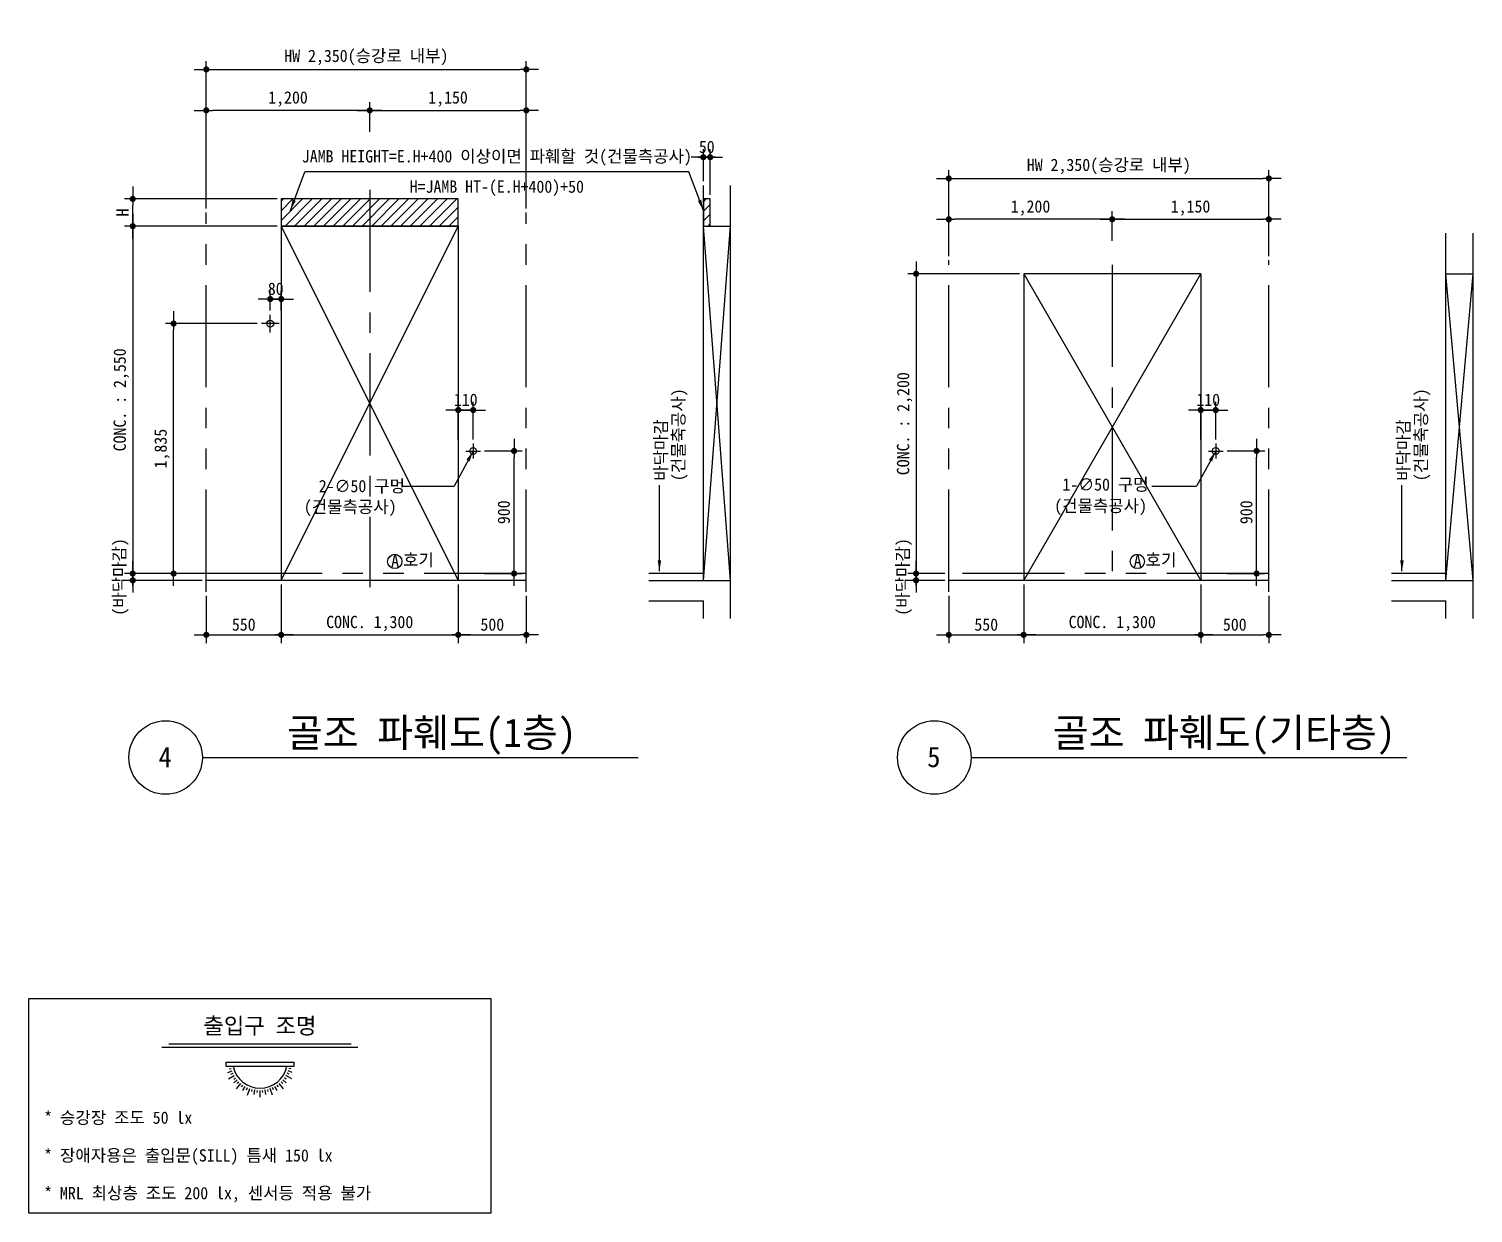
# Model space of a CAD drawing. Extents: x -9109 to 174251, y 57759 to 115528.
# Drawn here: x 75276 to 85881, y 80978 to 89670 of the extents above; entities that cross this region are included whole.
import ezdxf
from ezdxf.enums import TextEntityAlignment as Align

# ---------------------------------------------------------------- set-up
doc = ezdxf.new("R2010")
doc.units = 0
doc.header["$LTSCALE"] = 600
doc.header["$MEASUREMENT"] = 0
doc.linetypes.add('CENTER', pattern=[2, 1.25, -0.25, 0.25, -0.25])
doc.linetypes.add('PHANTOM', pattern=[2.5, 1.25, -0.25, 0.25, -0.25, 0.25, -0.25])
doc.layers.get('0').update_dxf_attribs({"linetype": 'CONTINUOUS'})
for name, color, linetype in [('1', 3, 'CONTINUOUS'), ('3', 1, 'CENTER'), ('4', 6, 'PHANTOM'), ('A-DIMS', 7, 'CONTINUOUS'), ('ZMATERIEL', 7, 'CONTINUOUS')]:
    doc.layers.add(name, color=color, linetype=linetype)
for name, color, linetype, lineweight in [('A-MKXS-LEAD', 7, 'CONTINUOUS', 25), ('A-XXXX-SYMB', 7, 'CONTINUOUS', 25), ('A-XXXX-TABL', 7, 'CONTINUOUS', 25), ('A-XXXX-TXT1', 3, 'CONTINUOUS', 25), ('A-XXXX-TXT2', 3, 'CONTINUOUS', 25)]:
    doc.layers.add(name, color=color, linetype=linetype, lineweight=lineweight)
doc.styles.add('HY울릉도L', font='')
doc.styles.add('OTIS', font='')
doc.styles.add('굴림', font='')
doc.styles.add('돋움', font='')
doc.styles.add('돋움체', font='')
doc.styles.get('HY울릉도L').set_extended_font_data('Dotum')
doc.styles.get('OTIS').set_extended_font_data('Dotum')
doc.styles.get('굴림').set_extended_font_data('Dotum')
doc.styles.get('돋움').set_extended_font_data('DotumChe')
doc.styles.get('돋움체').set_extended_font_data('DotumChe')
doc.dimstyles.new('CDIM', dxfattribs={"dimtxt": 3, "dimasz": 1.5, "dimexe": 2, "dimexo": 1, "dimgap": 1, "dimtad": 1, "dimdec": 0, "dimrnd": 0.5, "dimzin": 0, "dimdsep": 32, "dimlunit": 6, "dimtxsty": 'HY울릉도L', "dimblk1": '_CIDOT', "dimblk2": '_CIDOT', "dimsah": 1, "dimcen": 5.5, "dimclrd": 2, "dimclre": 2, "dimclrt": 7, "dimadec": 0, "dimazin": 0, "dimtfac": 1, "dimtdec": 0, "dimtix": 1, "dimtmove": 2, "dimatfit": 1, "dimldrblk": '_CIDOT', "dimfxl": 1, "dimtolj": 1, "dimtzin": 0, "dimlwd": -1, "dimarcsym": 0})
doc.dimstyles.new('OTIS', dxfattribs={"dimscale": 100, "dimtxt": 2.25, "dimasz": 2, "dimexe": 0.8, "dimexo": 0.8, "dimgap": 0.7, "dimtad": 1, "dimdsep": 46, "dimtxsty": '굴림', "dimblk": 'DOT', "dimcen": 0, "dimclrd": 3, "dimclre": 3, "dimclrt": 3, "dimadec": 0, "dimazin": 0, "dimtfac": 1, "dimtmove": 0, "dimatfit": 3, "dimfxl": 1, "dimtolj": 1, "dimarcsym": 0})

# ---------------------------------------------------------------- blocks, each defined once
blk = doc.blocks.new('_CIDOT')
at = {"color": 0, "linetype": 'ByBlock'}
blk.add_line((2, 0), (-1, 0), dxfattribs=at)
at = {"color": 0, "linetype": 'ByBlock', "const_width": 0.5}
blk.add_lwpolyline([(-0.25, 0, 1), (0.25, 0, 1)], format="xyb", close=True, dxfattribs=at)
blk = doc.blocks.new('*D88')
at = {"layer": 'A-DIMS', "lineweight": -2, "transparency": 16777216}
for p, q in [((77099, 88222), (75979, 88222)), ((76549, 85672), (75979, 85672))]:
    blk.add_line(p, q, dxfattribs=at)
at = {"layer": 'A-DIMS', "transparency": 16777216}
blk.add_line((76039, 88177), (76039, 85717), dxfattribs=at)
at = {"layer": 'A-DIMS', "transparency": 16777216, "xscale": 45, "yscale": 45, "zscale": 45}
for p, rotation in [((76039, 88222), 90), ((76039, 85672), 270)]:
    blk.add_blockref('_CIDOT', p, dxfattribs=dict(at, rotation=rotation))
at = {"layer": 'A-DIMS', "color": 3, "transparency": 16777216, "insert": (75955, 86947), "char_height": 90, "attachment_point": 5, "rotation": 90, "style": '돋움체'}
blk.add_mtext('\\A1;CONC. : 2,550', dxfattribs=at)
blk = doc.blocks.new('*D131')
at = {"layer": 'A-DIMS', "lineweight": -2, "transparency": 16777216}
for p, q in [((77129, 85592), (77129, 85162)), ((78429, 85592), (78429, 85162))]:
    blk.add_line(p, q, dxfattribs=at)
at = {"layer": 'A-DIMS', "transparency": 16777216}
blk.add_line((77174, 85222), (78384, 85222), dxfattribs=at)
at = {"layer": 'A-DIMS', "transparency": 16777216, "xscale": 45, "yscale": 45, "zscale": 45, "rotation": 180}
blk.add_blockref('_CIDOT', (77129, 85222), dxfattribs=at)
at = {"layer": 'A-DIMS', "transparency": 16777216, "xscale": 45, "yscale": 45, "zscale": 45}
blk.add_blockref('_CIDOT', (78429, 85222), dxfattribs=at)
at = {"layer": 'A-DIMS', "color": 3, "transparency": 16777216, "insert": (77779, 85305), "char_height": 90, "attachment_point": 5, "style": '돋움체'}
blk.add_mtext('\\A1;CONC. 1,300', dxfattribs=at)
blk = doc.blocks.new('*D135')
at = {"layer": 'A-DIMS', "lineweight": -2, "transparency": 16777216}
for p, q in [((76579, 88352), (76579, 89132)), ((77779, 88915), (77779, 89132))]:
    blk.add_line(p, q, dxfattribs=at)
at = {"layer": 'A-DIMS', "transparency": 16777216}
blk.add_line((77734, 89072), (76624, 89072), dxfattribs=at)
at = {"layer": 'A-DIMS', "transparency": 16777216, "xscale": 45, "yscale": 45, "zscale": 45, "rotation": 180}
blk.add_blockref('_CIDOT', (76579, 89072), dxfattribs=at)
at = {"layer": 'A-DIMS', "transparency": 16777216, "xscale": 45, "yscale": 45, "zscale": 45}
blk.add_blockref('_CIDOT', (77779, 89072), dxfattribs=at)
at = {"layer": 'A-DIMS', "color": 3, "transparency": 16777216, "insert": (77179, 89155), "char_height": 90, "attachment_point": 5, "style": '돋움체'}
blk.add_mtext('\\A1;1,200', dxfattribs=at)
blk = doc.blocks.new('*D136')
at = {"layer": 'A-DIMS', "lineweight": -2, "transparency": 16777216}
for p, q in [((77779, 88915), (77779, 89132)), ((78929, 88352), (78929, 89132))]:
    blk.add_line(p, q, dxfattribs=at)
at = {"layer": 'A-DIMS', "transparency": 16777216}
blk.add_line((77824, 89072), (78884, 89072), dxfattribs=at)
at = {"layer": 'A-DIMS', "transparency": 16777216, "xscale": 45, "yscale": 45, "zscale": 45, "rotation": 180}
blk.add_blockref('_CIDOT', (77779, 89072), dxfattribs=at)
at = {"layer": 'A-DIMS', "transparency": 16777216, "xscale": 45, "yscale": 45, "zscale": 45}
blk.add_blockref('_CIDOT', (78929, 89072), dxfattribs=at)
at = {"layer": 'A-DIMS', "color": 3, "transparency": 16777216, "insert": (78354, 89155), "char_height": 90, "attachment_point": 5, "style": '돋움체'}
blk.add_mtext('\\A1;1,150', dxfattribs=at)
blk = doc.blocks.new('*D137')
at = {"layer": 'A-DIMS', "lineweight": -2, "transparency": 16777216}
for p, q in [((76579, 88352), (76579, 89432)), ((78929, 88352), (78929, 89432))]:
    blk.add_line(p, q, dxfattribs=at)
at = {"layer": 'A-DIMS', "transparency": 16777216}
blk.add_line((76624, 89372), (78884, 89372), dxfattribs=at)
at = {"layer": 'A-DIMS', "transparency": 16777216, "xscale": 45, "yscale": 45, "zscale": 45, "rotation": 180}
blk.add_blockref('_CIDOT', (76579, 89372), dxfattribs=at)
at = {"layer": 'A-DIMS', "transparency": 16777216, "xscale": 45, "yscale": 45, "zscale": 45}
blk.add_blockref('_CIDOT', (78929, 89372), dxfattribs=at)
at = {"layer": 'A-DIMS', "color": 3, "transparency": 16777216, "insert": (77754, 89460), "char_height": 90, "attachment_point": 5, "style": '돋움체'}
blk.add_mtext('\\A1;HW 2,350(승강로 내부)', dxfattribs=at)
blk = doc.blocks.new('*D138')
at = {"layer": 'A-DIMS', "lineweight": -2, "transparency": 16777216}
for p, q in [((77129, 85592), (77129, 85162)), ((76579, 85509), (76579, 85162))]:
    blk.add_line(p, q, dxfattribs=at)
at = {"layer": 'A-DIMS', "transparency": 16777216}
blk.add_line((76624, 85222), (77084, 85222), dxfattribs=at)
at = {"layer": 'A-DIMS', "transparency": 16777216, "xscale": 45, "yscale": 45, "zscale": 45, "rotation": 180}
blk.add_blockref('_CIDOT', (76579, 85222), dxfattribs=at)
at = {"layer": 'A-DIMS', "transparency": 16777216, "xscale": 45, "yscale": 45, "zscale": 45}
blk.add_blockref('_CIDOT', (77129, 85222), dxfattribs=at)
at = {"layer": 'A-DIMS', "color": 3, "transparency": 16777216, "insert": (76854, 85297), "char_height": 90, "attachment_point": 5, "style": '돋움체'}
blk.add_mtext('\\A1;550', dxfattribs=at)
blk = doc.blocks.new('*D139')
at = {"layer": 'A-DIMS', "lineweight": -2, "transparency": 16777216}
for p, q in [((78429, 85592), (78429, 85162)), ((78929, 85509), (78929, 85162))]:
    blk.add_line(p, q, dxfattribs=at)
at = {"layer": 'A-DIMS', "transparency": 16777216}
blk.add_line((78474, 85222), (78884, 85222), dxfattribs=at)
at = {"layer": 'A-DIMS', "transparency": 16777216, "xscale": 45, "yscale": 45, "zscale": 45, "rotation": 180}
blk.add_blockref('_CIDOT', (78429, 85222), dxfattribs=at)
at = {"layer": 'A-DIMS', "transparency": 16777216, "xscale": 45, "yscale": 45, "zscale": 45}
blk.add_blockref('_CIDOT', (78929, 85222), dxfattribs=at)
at = {"layer": 'A-DIMS', "color": 3, "transparency": 16777216, "insert": (78679, 85297), "char_height": 90, "attachment_point": 5, "style": '돋움체'}
blk.add_mtext('\\A1;500', dxfattribs=at)
blk = doc.blocks.new('*D146')
at = {"layer": 'A-DIMS', "lineweight": -2, "transparency": 16777216}
for p, q in [((78623, 86572), (78899, 86572)), ((78623, 85672), (78899, 85672))]:
    blk.add_line(p, q, dxfattribs=at)
at = {"layer": 'A-DIMS', "transparency": 16777216}
blk.add_line((78839, 85717), (78839, 86527), dxfattribs=at)
at = {"layer": 'A-DIMS', "transparency": 16777216, "xscale": 45, "yscale": 45, "zscale": 45}
for p, rotation in [((78839, 86572), 90), ((78839, 85672), 270)]:
    blk.add_blockref('_CIDOT', p, dxfattribs=dict(at, rotation=rotation))
at = {"layer": 'A-DIMS', "color": 3, "transparency": 16777216, "insert": (78764, 86122), "char_height": 90, "attachment_point": 5, "rotation": 90, "style": '돋움체'}
blk.add_mtext('\\A1;900', dxfattribs=at)
blk = doc.blocks.new('*D147')
at = {"layer": 'A-DIMS', "transparency": 16777216}
for p, q in [((78384, 86872), (78339, 86872)), ((78429, 86872), (78539, 86872)), ((78584, 86872), (78629, 86872))]:
    blk.add_line(p, q, dxfattribs=at)
at = {"layer": 'A-DIMS', "lineweight": -2, "transparency": 16777216}
for p, q in [((78429, 86656), (78429, 86932)), ((78539, 86656), (78539, 86932))]:
    blk.add_line(p, q, dxfattribs=at)
at = {"layer": 'A-DIMS', "transparency": 16777216, "xscale": 45, "yscale": 45, "zscale": 45}
blk.add_blockref('_CIDOT', (78429, 86872), dxfattribs=at)
at = {"layer": 'A-DIMS', "transparency": 16777216, "xscale": 45, "yscale": 45, "zscale": 45, "rotation": 180}
blk.add_blockref('_CIDOT', (78539, 86872), dxfattribs=at)
at = {"layer": 'A-DIMS', "color": 3, "transparency": 16777216, "insert": (78484, 86947), "char_height": 90, "attachment_point": 5, "style": '돋움체'}
blk.add_mtext('\\A1;110', dxfattribs=at)
blk = doc.blocks.new('*D150')
at = {"layer": 'A-DIMS', "transparency": 16777216}
for p, q in [((76039, 85717), (76039, 85762)), ((76039, 85672), (76039, 85622)), ((76039, 85577), (76039, 85532))]:
    blk.add_line(p, q, dxfattribs=at)
at = {"layer": 'A-DIMS', "lineweight": -2, "transparency": 16777216}
for p, q in [((76549, 85672), (75979, 85672)), ((76549, 85622), (75979, 85622))]:
    blk.add_line(p, q, dxfattribs=at)
at = {"layer": 'A-DIMS', "transparency": 16777216, "xscale": 45, "yscale": 45, "zscale": 45}
for p, rotation in [((76039, 85672), 270), ((76039, 85622), 90)]:
    blk.add_blockref('_CIDOT', p, dxfattribs=dict(at, rotation=rotation))
at = {"layer": 'A-DIMS', "color": 3, "transparency": 16777216, "insert": (75952, 85647), "char_height": 90, "attachment_point": 5, "rotation": 90, "style": '돋움체'}
blk.add_mtext('\\A1;(바닥마감)', dxfattribs=at)
blk = doc.blocks.new('*D153')
at = {"layer": 'A-DIMS', "lineweight": -2, "transparency": 16777216}
for p, q in [((76953, 87507), (76279, 87507)), ((76945, 85672), (76279, 85672))]:
    blk.add_line(p, q, dxfattribs=at)
at = {"layer": 'A-DIMS', "transparency": 16777216}
blk.add_line((76339, 85717), (76339, 87462), dxfattribs=at)
at = {"layer": 'A-DIMS', "transparency": 16777216, "xscale": 45, "yscale": 45, "zscale": 45}
for p, rotation in [((76339, 87507), 90), ((76339, 85672), 270)]:
    blk.add_blockref('_CIDOT', p, dxfattribs=dict(at, rotation=rotation))
at = {"layer": 'A-DIMS', "color": 3, "transparency": 16777216, "insert": (76255, 86589), "char_height": 90, "attachment_point": 5, "rotation": 90, "style": '돋움체'}
blk.add_mtext('\\A1;1,835', dxfattribs=at)
blk = doc.blocks.new('*D154')
at = {"layer": 'A-DIMS', "lineweight": -2, "transparency": 16777216}
for p, q in [((77049, 87602), (77049, 87747)), ((77129, 87602), (77129, 87747))]:
    blk.add_line(p, q, dxfattribs=at)
at = {"layer": 'A-DIMS', "transparency": 16777216}
for p, q in [((77004, 87687), (76959, 87687)), ((77129, 87687), (77049, 87687)), ((77174, 87687), (77219, 87687))]:
    blk.add_line(p, q, dxfattribs=at)
at = {"layer": 'A-DIMS', "transparency": 16777216, "xscale": 45, "yscale": 45, "zscale": 45}
blk.add_blockref('_CIDOT', (77049, 87687), dxfattribs=at)
at = {"layer": 'A-DIMS', "transparency": 16777216, "xscale": 45, "yscale": 45, "zscale": 45, "rotation": 180}
blk.add_blockref('_CIDOT', (77129, 87687), dxfattribs=at)
at = {"layer": 'A-DIMS', "color": 3, "transparency": 16777216, "insert": (77089, 87762), "char_height": 90, "attachment_point": 5, "style": '돋움체'}
blk.add_mtext('\\A1;80', dxfattribs=at)
blk = doc.blocks.new('*D156')
at = {"layer": 'A-DIMS', "lineweight": -2, "transparency": 16777216}
for p, q in [((82551, 87872), (81731, 87872)), ((82001, 85672), (81731, 85672))]:
    blk.add_line(p, q, dxfattribs=at)
at = {"layer": 'A-DIMS', "transparency": 16777216}
blk.add_line((81791, 87827), (81791, 85717), dxfattribs=at)
at = {"layer": 'A-DIMS', "transparency": 16777216, "xscale": 45, "yscale": 45, "zscale": 45}
for p, rotation in [((81791, 87872), 90), ((81791, 85672), 270)]:
    blk.add_blockref('_CIDOT', p, dxfattribs=dict(at, rotation=rotation))
at = {"layer": 'A-DIMS', "color": 3, "transparency": 16777216, "insert": (81707, 86772), "char_height": 90, "attachment_point": 5, "rotation": 90, "style": '돋움체'}
blk.add_mtext('\\A1;CONC. : 2,200', dxfattribs=at)
blk = doc.blocks.new('*D104')
at = {"layer": 'A-DIMS', "lineweight": -2, "transparency": 16777216}
for p, q in [((82581, 85592), (82581, 85162)), ((83881, 85592), (83881, 85162))]:
    blk.add_line(p, q, dxfattribs=at)
at = {"layer": 'A-DIMS', "transparency": 16777216}
blk.add_line((82626, 85222), (83836, 85222), dxfattribs=at)
at = {"layer": 'A-DIMS', "transparency": 16777216, "xscale": 45, "yscale": 45, "zscale": 45, "rotation": 180}
blk.add_blockref('_CIDOT', (82581, 85222), dxfattribs=at)
at = {"layer": 'A-DIMS', "transparency": 16777216, "xscale": 45, "yscale": 45, "zscale": 45}
blk.add_blockref('_CIDOT', (83881, 85222), dxfattribs=at)
at = {"layer": 'A-DIMS', "color": 3, "transparency": 16777216, "insert": (83231, 85305), "char_height": 90, "attachment_point": 5, "style": '돋움체'}
blk.add_mtext('\\A1;CONC. 1,300', dxfattribs=at)
blk = doc.blocks.new('*D108')
at = {"layer": 'A-DIMS', "lineweight": -2, "transparency": 16777216}
for p, q in [((82031, 88002), (82031, 88332)), ((83231, 88115), (83231, 88332))]:
    blk.add_line(p, q, dxfattribs=at)
at = {"layer": 'A-DIMS', "transparency": 16777216}
blk.add_line((83186, 88272), (82076, 88272), dxfattribs=at)
at = {"layer": 'A-DIMS', "transparency": 16777216, "xscale": 45, "yscale": 45, "zscale": 45, "rotation": 180}
blk.add_blockref('_CIDOT', (82031, 88272), dxfattribs=at)
at = {"layer": 'A-DIMS', "transparency": 16777216, "xscale": 45, "yscale": 45, "zscale": 45}
blk.add_blockref('_CIDOT', (83231, 88272), dxfattribs=at)
at = {"layer": 'A-DIMS', "color": 3, "transparency": 16777216, "insert": (82631, 88355), "char_height": 90, "attachment_point": 5, "style": '돋움체'}
blk.add_mtext('\\A1;1,200', dxfattribs=at)
blk = doc.blocks.new('*D109')
at = {"layer": 'A-DIMS', "lineweight": -2, "transparency": 16777216}
for p, q in [((83231, 88115), (83231, 88332)), ((84381, 88002), (84381, 88332))]:
    blk.add_line(p, q, dxfattribs=at)
at = {"layer": 'A-DIMS', "transparency": 16777216}
blk.add_line((83276, 88272), (84336, 88272), dxfattribs=at)
at = {"layer": 'A-DIMS', "transparency": 16777216, "xscale": 45, "yscale": 45, "zscale": 45, "rotation": 180}
blk.add_blockref('_CIDOT', (83231, 88272), dxfattribs=at)
at = {"layer": 'A-DIMS', "transparency": 16777216, "xscale": 45, "yscale": 45, "zscale": 45}
blk.add_blockref('_CIDOT', (84381, 88272), dxfattribs=at)
at = {"layer": 'A-DIMS', "color": 3, "transparency": 16777216, "insert": (83806, 88355), "char_height": 90, "attachment_point": 5, "style": '돋움체'}
blk.add_mtext('\\A1;1,150', dxfattribs=at)
blk = doc.blocks.new('*D110')
at = {"layer": 'A-DIMS', "lineweight": -2, "transparency": 16777216}
for p, q in [((82031, 88002), (82031, 88632)), ((84381, 88002), (84381, 88632))]:
    blk.add_line(p, q, dxfattribs=at)
at = {"layer": 'A-DIMS', "transparency": 16777216}
blk.add_line((82076, 88572), (84336, 88572), dxfattribs=at)
at = {"layer": 'A-DIMS', "transparency": 16777216, "xscale": 45, "yscale": 45, "zscale": 45, "rotation": 180}
blk.add_blockref('_CIDOT', (82031, 88572), dxfattribs=at)
at = {"layer": 'A-DIMS', "transparency": 16777216, "xscale": 45, "yscale": 45, "zscale": 45}
blk.add_blockref('_CIDOT', (84381, 88572), dxfattribs=at)
at = {"layer": 'A-DIMS', "color": 3, "transparency": 16777216, "insert": (83206, 88660), "char_height": 90, "attachment_point": 5, "style": '돋움체'}
blk.add_mtext('\\A1;HW 2,350(승강로 내부)', dxfattribs=at)
blk = doc.blocks.new('*D111')
at = {"layer": 'A-DIMS', "lineweight": -2, "transparency": 16777216}
for p, q in [((82581, 85592), (82581, 85162)), ((82031, 85509), (82031, 85162))]:
    blk.add_line(p, q, dxfattribs=at)
at = {"layer": 'A-DIMS', "transparency": 16777216}
blk.add_line((82076, 85222), (82536, 85222), dxfattribs=at)
at = {"layer": 'A-DIMS', "transparency": 16777216, "xscale": 45, "yscale": 45, "zscale": 45, "rotation": 180}
blk.add_blockref('_CIDOT', (82031, 85222), dxfattribs=at)
at = {"layer": 'A-DIMS', "transparency": 16777216, "xscale": 45, "yscale": 45, "zscale": 45}
blk.add_blockref('_CIDOT', (82581, 85222), dxfattribs=at)
at = {"layer": 'A-DIMS', "color": 3, "transparency": 16777216, "insert": (82306, 85297), "char_height": 90, "attachment_point": 5, "style": '돋움체'}
blk.add_mtext('\\A1;550', dxfattribs=at)
blk = doc.blocks.new('*D112')
at = {"layer": 'A-DIMS', "lineweight": -2, "transparency": 16777216}
for p, q in [((83881, 85592), (83881, 85162)), ((84381, 85509), (84381, 85162))]:
    blk.add_line(p, q, dxfattribs=at)
at = {"layer": 'A-DIMS', "transparency": 16777216}
blk.add_line((83926, 85222), (84336, 85222), dxfattribs=at)
at = {"layer": 'A-DIMS', "transparency": 16777216, "xscale": 45, "yscale": 45, "zscale": 45, "rotation": 180}
blk.add_blockref('_CIDOT', (83881, 85222), dxfattribs=at)
at = {"layer": 'A-DIMS', "transparency": 16777216, "xscale": 45, "yscale": 45, "zscale": 45}
blk.add_blockref('_CIDOT', (84381, 85222), dxfattribs=at)
at = {"layer": 'A-DIMS', "color": 3, "transparency": 16777216, "insert": (84131, 85297), "char_height": 90, "attachment_point": 5, "style": '돋움체'}
blk.add_mtext('\\A1;500', dxfattribs=at)
blk = doc.blocks.new('*D118')
at = {"layer": 'A-DIMS', "lineweight": -2, "transparency": 16777216}
for p, q in [((84075, 86572), (84351, 86572)), ((84075, 85672), (84351, 85672))]:
    blk.add_line(p, q, dxfattribs=at)
at = {"layer": 'A-DIMS', "transparency": 16777216}
blk.add_line((84291, 85717), (84291, 86527), dxfattribs=at)
at = {"layer": 'A-DIMS', "transparency": 16777216, "xscale": 45, "yscale": 45, "zscale": 45}
for p, rotation in [((84291, 86572), 90), ((84291, 85672), 270)]:
    blk.add_blockref('_CIDOT', p, dxfattribs=dict(at, rotation=rotation))
at = {"layer": 'A-DIMS', "color": 3, "transparency": 16777216, "insert": (84216, 86122), "char_height": 90, "attachment_point": 5, "rotation": 90, "style": '돋움체'}
blk.add_mtext('\\A1;900', dxfattribs=at)
blk = doc.blocks.new('*D119')
at = {"layer": 'A-DIMS', "transparency": 16777216}
for p, q in [((83836, 86872), (83791, 86872)), ((83881, 86872), (83991, 86872)), ((84036, 86872), (84081, 86872))]:
    blk.add_line(p, q, dxfattribs=at)
at = {"layer": 'A-DIMS', "lineweight": -2, "transparency": 16777216}
for p, q in [((83881, 86656), (83881, 86932)), ((83991, 86656), (83991, 86932))]:
    blk.add_line(p, q, dxfattribs=at)
at = {"layer": 'A-DIMS', "transparency": 16777216, "xscale": 45, "yscale": 45, "zscale": 45}
blk.add_blockref('_CIDOT', (83881, 86872), dxfattribs=at)
at = {"layer": 'A-DIMS', "transparency": 16777216, "xscale": 45, "yscale": 45, "zscale": 45, "rotation": 180}
blk.add_blockref('_CIDOT', (83991, 86872), dxfattribs=at)
at = {"layer": 'A-DIMS', "color": 3, "transparency": 16777216, "insert": (83936, 86947), "char_height": 90, "attachment_point": 5, "style": '돋움체'}
blk.add_mtext('\\A1;110', dxfattribs=at)
blk = doc.blocks.new('*D121')
at = {"layer": 'A-DIMS', "transparency": 16777216}
for p, q in [((81791, 85717), (81791, 85762)), ((81791, 85672), (81791, 85622)), ((81791, 85577), (81791, 85532))]:
    blk.add_line(p, q, dxfattribs=at)
at = {"layer": 'A-DIMS', "lineweight": -2, "transparency": 16777216}
for p, q in [((82001, 85672), (81731, 85672)), ((82001, 85622), (81731, 85622))]:
    blk.add_line(p, q, dxfattribs=at)
at = {"layer": 'A-DIMS', "transparency": 16777216, "xscale": 45, "yscale": 45, "zscale": 45}
for p, rotation in [((81791, 85672), 270), ((81791, 85622), 90)]:
    blk.add_blockref('_CIDOT', p, dxfattribs=dict(at, rotation=rotation))
at = {"layer": 'A-DIMS', "color": 3, "transparency": 16777216, "insert": (81704, 85647), "char_height": 90, "attachment_point": 5, "rotation": 90, "style": '돋움체'}
blk.add_mtext('\\A1;(바닥마감)', dxfattribs=at)
blk = doc.blocks.new('*D124')
at = {"layer": 'A-DIMS', "lineweight": -2, "transparency": 16777216}
for p, q in [((80229, 88552), (80229, 88788)), ((80279, 88452), (80279, 88788))]:
    blk.add_line(p, q, dxfattribs=at)
at = {"layer": 'A-DIMS', "transparency": 16777216}
for p, q in [((80184, 88728), (80139, 88728)), ((80229, 88728), (80279, 88728)), ((80324, 88728), (80369, 88728))]:
    blk.add_line(p, q, dxfattribs=at)
at = {"layer": 'A-DIMS', "transparency": 16777216, "xscale": 45, "yscale": 45, "zscale": 45}
blk.add_blockref('_CIDOT', (80229, 88728), dxfattribs=at)
at = {"layer": 'A-DIMS', "transparency": 16777216, "xscale": 45, "yscale": 45, "zscale": 45, "rotation": 180}
blk.add_blockref('_CIDOT', (80279, 88728), dxfattribs=at)
at = {"layer": 'A-DIMS', "color": 3, "transparency": 16777216, "insert": (80254, 88803), "char_height": 90, "attachment_point": 5, "style": '돋움체'}
blk.add_mtext('\\A1;50', dxfattribs=at)
blk = doc.blocks.new('*D125')
at = {"layer": 'A-DIMS', "lineweight": -2, "transparency": 16777216}
for p, q in [((77099, 88422), (75979, 88422)), ((77099, 88222), (75979, 88222))]:
    blk.add_line(p, q, dxfattribs=at)
at = {"layer": 'A-DIMS', "transparency": 16777216}
blk.add_line((76039, 88267), (76039, 88377), dxfattribs=at)
at = {"layer": 'A-DIMS', "transparency": 16777216, "xscale": 45, "yscale": 45, "zscale": 45}
for p, rotation in [((76039, 88422), 90), ((76039, 88222), 270)]:
    blk.add_blockref('_CIDOT', p, dxfattribs=dict(at, rotation=rotation))
at = {"layer": 'A-DIMS', "color": 3, "transparency": 16777216, "insert": (75964, 88322), "char_height": 90, "attachment_point": 5, "rotation": 90, "style": '돋움체'}
blk.add_mtext('\\A1;H', dxfattribs=at)

msp = doc.modelspace()

# ---------------------------------------------------------------- hatches: boundary and pattern name
at = {"layer": '1'}
h = msp.add_hatch(dxfattribs=at)
h.set_pattern_fill('ANSI31', color=256, scale=400, style=0)
h.set_pattern_definition([(45, (72376.38, 82521.545), (-35.35534, 35.35534), [])])
h.paths.add_polyline_path([(78428.7, 88221.5), (78428.7, 88421.5), (77778.7, 88421.5), (77778.7, 88221.5)])
h.paths.add_polyline_path([(77128.7, 88421.5), (77128.7, 88221.5), (77778.7, 88221.5), (77778.7, 88421.5)])
h = msp.add_hatch(dxfattribs=at)
h.set_pattern_fill('ANSI31', color=256, scale=400, style=0)
h.set_pattern_definition([(45, (68446.256, 79447.58), (-35.35534, 35.35534), [])])
h.paths.add_polyline_path([(80278.7, 88421.5), (80228.7, 88421.5), (80228.7, 88221.5), (80278.7, 88221.5)])

# ---------------------------------------------------------------- linework, layer by layer
for p, q in [((80228.7, 85621.5), (80228.7, 88521.5)), ((80428.7, 85621.5), (80428.7, 88521.5)), ((77128.7, 88221.5), (77128.7, 85621.5)), ((78428.7, 88221.5), (77128.7, 88221.5)), ((78428.7, 88221.5), (78428.7, 85621.5)), ((80228.7, 88221.5), (80428.7, 88221.5)), ((85681, 85621.5), (85681, 88171.5)), ((85881, 85621.5), (85881, 88171.5)), ((82581, 87871.5), (82581, 85621.5)), ((83881, 87871.5), (82581, 87871.5)), ((83881, 87871.5), (83881, 85621.5)), ((85681, 87871.5), (85881, 87871.5)), ((78928.7, 85621.5), (76578.7, 85621.5)), ((79828.7, 85621.5), (80428.7, 85621.5)), ((80428.7, 85341.5), (80428.7, 85621.5)), ((84381, 85621.5), (82031, 85621.5)), ((85281, 85621.5), (85881, 85621.5)), ((85881, 85341.5), (85881, 85621.5)), ((79828.7, 85471.5), (80228.7, 85471.5)), ((80228.7, 85341.5), (80228.7, 85471.5)), ((85281, 85471.5), (85681, 85471.5)), ((85681, 85341.5), (85681, 85471.5))]:
    msp.add_line(p, q)
for points in [[(77128.7, 88221.5), (78428.7, 88221.5), (78428.7, 88421.5), (77128.7, 88421.5)], [(80278.7, 88421.5), (80228.7, 88421.5), (80228.7, 88221.5), (80278.7, 88221.5)]]:
    msp.add_lwpolyline(points, close=True)
msp.add_circle((77048.7, 87506.5), 25)
at = {"ltscale": 5}
for centre in [(78538.7, 86571.5), (83991, 86571.5)]:
    msp.add_circle(centre, 25, dxfattribs=at)
at = {"layer": '1'}
for p, q in [((77128.7, 85621.5), (78428.7, 88221.5)), ((77128.7, 88221.5), (78428.7, 85621.5)), ((80228.7, 85621.5), (80428.7, 88221.5)), ((80428.7, 85621.5), (80228.7, 88221.5)), ((82581, 85621.5), (83881, 87871.5)), ((82581, 87871.5), (83881, 85621.5)), ((85681, 85621.5), (85881, 87871.5)), ((85881, 85621.5), (85681, 87871.5)), ((76253.5, 82195), (77691.9, 82195)), ((76303.5, 82220), (77641.9, 82220)), ((76723.9, 82084.3), (77221.6, 82084.3)), ((76723.9, 82054.7), (76723.9, 82084.3)), ((77221.6, 82084.3), (77221.6, 82054.7)), ((77221.6, 82054.7), (76723.9, 82054.7)), ((76736.9, 82010.3), (76768.2, 82021.7)), ((76741, 81962.2), (76784.3, 81987.2)), ((76746.4, 82035.6), (76762.5, 82039.9)), ((76760.4, 81997), (76775.5, 82004.1)), ((77206.2, 81962.2), (77162.9, 81987.2)), ((77186.8, 81997), (77171.7, 82004.1)), ((77210.3, 82010.3), (77179, 82021.7)), ((77200.8, 82035.6), (77184.7, 82039.9)), ((76780.7, 81934.5), (76806.2, 81956)), ((76780.9, 81961.5), (76794.6, 81971.1)), ((76801, 81890.7), (76833.1, 81929)), ((76807.3, 81930.1), (76819.1, 81941.9)), ((76838.7, 81903.8), (76848.3, 81917.4)), ((76847.7, 81878.3), (76864.3, 81907.2)), ((76874.2, 81883.3), (76881.2, 81898.4)), ((76881.8, 81844.1), (76898.9, 81891.1)), ((76912.7, 81869.2), (76917, 81885.3)), ((76929.9, 81848.4), (76935.7, 81881.2)), ((76953.1, 81862.1), (76954.6, 81878.7)), ((76973.6, 81827.9), (76973.6, 81877.9)), ((76973.6, 81827.9), (76973.6, 81877.9)), ((76994.1, 81862.1), (76992.7, 81878.7)), ((77017.3, 81848.4), (77011.6, 81881.2)), ((77034.5, 81869.2), (77030.2, 81885.3)), ((77065.5, 81844.1), (77048.4, 81891.1)), ((77073, 81883.3), (77066, 81898.4)), ((77099.5, 81878.3), (77082.9, 81907.2)), ((77108.5, 81903.8), (77099, 81917.4)), ((77146.2, 81890.7), (77114.1, 81929)), ((77139.9, 81930.1), (77128.1, 81941.9)), ((77166.6, 81934.5), (77141, 81956)), ((77166.3, 81961.5), (77152.6, 81971.1))]:
    msp.add_line(p, q, dxfattribs=at)
for centre in [(77963.2, 85760.7), (83415.4, 85760.7)]:
    msp.add_circle(centre, 52.5, dxfattribs=at)
msp.add_arc((76973.6, 82096.4), 201.9, 191.93199, 348.06801, dxfattribs=at)
at = {"layer": '3'}
for p, q in [((77778.7, 88488.6), (77778.7, 85571.5)), ((83231, 87938.6), (83231, 85571.5)), ((77114.2, 87506.5), (76983.3, 87506.5)), ((77048.7, 87441.1), (77048.7, 87572))]:
    msp.add_line(p, q, dxfattribs=at)
at = {"layer": '3', "ltscale": 5}
for p, q in [((78538.7, 86625.5), (78538.7, 86517.5)), ((83991, 86625.5), (83991, 86517.5))]:
    msp.add_line(p, q, dxfattribs=at)
at = {"layer": '4'}
for p, q in [((76578.7, 85539), (76578.7, 88321.5)), ((78928.7, 85539), (78928.7, 88321.5)), ((82031, 85539), (82031, 87971.5)), ((84381, 85539), (84381, 87971.5)), ((78928.7, 85671.5), (76578.7, 85671.5)), ((80228.7, 85671.5), (79828.7, 85671.5)), ((84381, 85671.5), (82031, 85671.5)), ((85681, 85671.5), (85281, 85671.5))]:
    msp.add_line(p, q, dxfattribs=at)
at = {"layer": 'A-MKXS-LEAD'}
for p, q in [((80122.9, 88619.8), (77302.1, 88619.8)), ((78025.2, 86313.8), (78398.8, 86313.8)), ((83522.4, 86313.8), (83851, 86313.8))]:
    msp.add_line(p, q, dxfattribs=at)
at = {"layer": 'A-XXXX-SYMB'}
for p, q in [((76550.5, 84321.5), (79751.2, 84321.5)), ((82194.7, 84321.5), (85395.4, 84321.5))]:
    msp.add_line(p, q, dxfattribs=at)
for centre in [(76280.5, 84321.5), (81924.7, 84321.5)]:
    msp.add_circle(centre, 270, dxfattribs=at)
at = {"layer": 'A-XXXX-TABL'}
msp.add_lwpolyline([(75276.4, 82552.3), (78669.1, 82552.3), (78669.1, 80977.6), (75276.4, 80977.6)], close=True, dxfattribs=at)
at = {"layer": 'ZMATERIEL', "color": 1, "linetype": 'CENTER', "ltscale": 150}
for p, q in [((78484.7, 86571.5), (78592.7, 86571.5)), ((83937, 86571.5), (84045, 86571.5))]:
    msp.add_line(p, q, dxfattribs=at)

# ---------------------------------------------------------------- texts
at = {"layer": 'A-XXXX-TXT1', "style": '돋움체'}
for s, p in [('골조 파훼도(1층)', (79295.6, 84335.1)), ('골조 파훼도(기타층)', (85309.6, 84335.1))]:
    msp.add_text(s, height=210, dxfattribs=at).set_placement(p, align=Align.BOTTOM_RIGHT)
for s, p in [('4', (76277, 84324.7)), ('5', (81921.2, 84324.7))]:
    msp.add_text(s, height=150, dxfattribs=at).set_placement(p, align=Align.MIDDLE)
at = {"layer": 'A-XXXX-TXT2', "style": '돋움'}
for s, height, p in [('JAMB HEIGHT=E.H+400 이상이면 파훼할 것(건물측공사)', 90, (78712.5, 88689.8)), ('H=JAMB HT-(E.H+400)+50', 90, (78712.5, 88467.1)), ('출입구 조명', 120, (76972.7, 82292.5))]:
    msp.add_text(s, height=height, dxfattribs=at).set_placement(p, align=Align.CENTER)
for s, p in [('(건물축공사)', (80090.1, 86349.9)), ('(건물축공사)', (85542.4, 86349.9)), ('바닥마감', (79961.5, 86352.7)), ('바닥마감', (85413.7, 86352.7))]:
    msp.add_text(s, height=90, rotation=90, dxfattribs=at).set_placement(p)
for s, p in [('2-∅50 구멍 ', (77405, 86269.1)), ('1-∅50 구멍 ', (82865.4, 86280.5)), ('(건물측공사)', (77295.4, 86117.3)), ('(건물측공사)', (82805.4, 86123.9)), ('호기', (78023.9, 85727.3)), ('호기', (83476.2, 85727.3)), ('* 승강장 조도 50 lx', (75388.3, 81633.4)), ('* 장애자용은 출입문(SILL) 틈새 150 lx', (75388.3, 81356)), ('* MRL 최상층 조도 200 lx, 센서등 적용 불가', (75388.3, 81079.6))]:
    msp.add_text(s, height=90, dxfattribs=at).set_placement(p)
for p in [(77965.4, 85765.1), (83417.6, 85765.1)]:
    msp.add_text('A', height=90, dxfattribs=at).set_placement(p, align=Align.MIDDLE_CENTER)

# ---------------------------------------------------------------- dimensions: what is measured, and where the dimension line sits
at = {"layer": 'A-DIMS'}
for base, p1, p2, text, picture, middle in [((78928.7, 89371.5), (76578.7, 88321.5), (78928.7, 88321.5), 'HW <>(승강로 내부)', '*D137', (77753.7, 89460.4)), ((84381, 88571.5), (82031, 87971.5), (84381, 87971.5), 'HW <>(승강로 내부)', '*D110', (83206, 88660.4)), ((78428.7, 85221.5), (77128.7, 85621.5), (78428.7, 85621.5), 'CONC. <>', '*D131', (77778.7, 85305.4)), ((83881, 85221.5), (82581, 85621.5), (83881, 85621.5), 'CONC. <>', '*D104', (83231, 85305.4))]:
    dim = msp.add_linear_dim(base=base, p1=p1, p2=p2, text=text, dimstyle='CDIM', override={"dimscale": 30, "dimtxsty": '돋움체', "dimclrd": 256, "dimclre": 256, "dimclrt": 3}, dxfattribs=at)
    dim.commit()
    dim.dimension.update_dxf_attribs({"geometry": picture, "text_midpoint": middle})
for base, p1, p2, picture, middle in [((76578.7, 89071.5), (77778.7, 88885.4), (76578.7, 88321.5), '*D135', (77178.7, 89155.1)), ((80278.7, 88728), (80228.7, 88521.5), (80278.7, 88421.5), '*D124', (80253.7, 88803.1)), ((82031, 88271.5), (83231, 88085.4), (82031, 87971.5), '*D108', (82631, 88355.1)), ((77128.7, 85221.5), (76578.7, 85539), (77128.7, 85621.5), '*D138', (76853.7, 85296.6)), ((78928.7, 85221.5), (78428.7, 85621.5), (78928.7, 85539), '*D139', (78678.7, 85296.6)), ((82581, 85221.5), (82031, 85539), (82581, 85621.5), '*D111', (82306, 85296.6)), ((84381, 85221.5), (83881, 85621.5), (84381, 85539), '*D112', (84131, 85296.6))]:
    dim = msp.add_linear_dim(base=base, p1=p1, p2=p2, dimstyle='CDIM', override={"dimscale": 30, "dimtxsty": '돋움체', "dimclrd": 256, "dimclre": 256, "dimclrt": 3}, dxfattribs=at)
    dim.commit()
    dim.dimension.update_dxf_attribs({"geometry": picture, "text_midpoint": middle})
for base, p1, p2, angle, picture, middle in [((78928.7, 89071.5), (77778.7, 88885.4), (78928.7, 88321.5), 180, '*D136', (78353.7, 89155.1)), ((84381, 88271.5), (83231, 88085.4), (84381, 87971.5), 180, '*D109', (83806, 88355.1)), ((77048.7, 87686.5), (77128.7, 87572), (77048.7, 87572), 180, '*D154', (77088.7, 87761.6)), ((76338.7, 87506.5), (76974.7, 85671.5), (76983.3, 87506.5), 90, '*D153', (76255.2, 86589)), ((78538.7, 86871.5), (78428.7, 86625.5), (78538.7, 86625.5), 0, '*D147', (78483.7, 86946.6)), ((83991, 86871.5), (83881, 86625.5), (83991, 86625.5), 0, '*D119', (83936, 86946.6)), ((78838.7, 86571.5), (78592.7, 85671.5), (78592.7, 86571.5), 90, '*D146', (78763.7, 86121.5)), ((84291, 86571.5), (84045, 85671.5), (84045, 86571.5), 90, '*D118', (84215.9, 86121.5))]:
    dim = msp.add_linear_dim(base=base, p1=p1, p2=p2, angle=angle, dimstyle='CDIM', override={"dimscale": 30, "dimtxsty": '돋움체', "dimclrd": 256, "dimclre": 256, "dimclrt": 3}, dxfattribs=at)
    dim.commit()
    dim.dimension.update_dxf_attribs({"geometry": picture, "text_midpoint": middle})
for base, p1, p2, text, picture, middle in [((76038.7, 88421.5), (77128.7, 88221.5), (77128.7, 88421.5), 'H', '*D125', (75963.7, 88321.5)), ((76038.7, 85671.5), (77128.7, 88221.5), (76578.7, 85671.5), 'CONC. : <>', '*D88', (75954.9, 86946.5)), ((81791, 85671.5), (82581, 87871.5), (82031, 85671.5), 'CONC. : <>', '*D156', (81707.2, 86771.5)), ((76038.7, 85621.5), (76578.7, 85671.5), (76578.7, 85621.5), '(바닥마감)', '*D150', (75952.1, 85646.5)), ((81791, 85621.5), (82031, 85671.5), (82031, 85621.5), '(바닥마감)', '*D121', (81704.3, 85646.5))]:
    dim = msp.add_linear_dim(base=base, p1=p1, p2=p2, angle=90, text=text, dimstyle='CDIM', override={"dimscale": 30, "dimtxsty": '돋움체', "dimclrd": 256, "dimclre": 256, "dimclrt": 3}, dxfattribs=at)
    dim.commit()
    dim.dimension.update_dxf_attribs({"geometry": picture, "text_midpoint": middle})

# ---------------------------------------------------------------- leaders
at = {"layer": 'A-MKXS-LEAD'}
for points in [[(77196.3, 88337.1), (77302.1, 88619.8)], [(80228.7, 88337.1), (80122.9, 88619.8)], [(78538.7, 86571.5), (78398.8, 86313.8)], [(83991, 86571.5), (83851, 86313.8)], [(79906.2, 85690.1), (79906.2, 86320)], [(85358.4, 85690.1), (85358.4, 86320)]]:
    msp.add_leader(points, dimstyle='OTIS', override={"dimscale": 40, "dimtad": 0, "dimtxsty": 'OTIS', "dimclrd": 256, "dimatfit": 0}, dxfattribs=at)

doc.saveas('drawing.dxf')
